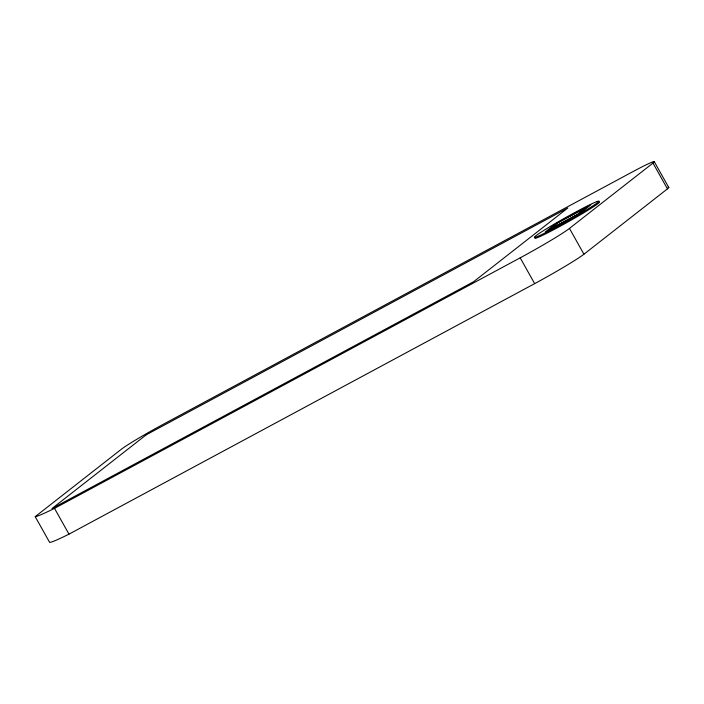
<?xml version="1.0" encoding="UTF-8"?>
<svg xmlns="http://www.w3.org/2000/svg" width="704" height="704" viewBox="0 0 704 704"><rect width="100%" height="100%" fill="white"/><g stroke="black" fill="none" stroke-linecap="round" stroke-linejoin="round"><path stroke-width="1.06" d="M35.2 516.648L121.326 449.266A38.386 2.006 -29.3 0 1 163.187 424.336L632.394 171.917A35.658 1.866 -29.3 0 1 652.969 163.082L667.445 188.874L583.933 254.214A46.402 2.429 -29.3 0 1 534.662 283.633L68.983 534.151A68.306 3.573 -29.3 0 1 49.676 542.441L35.2 516.648A68.306 3.573 -29.3 0 0 54.516 508.358L520.186 257.84A46.402 2.429 -29.3 0 0 569.457 228.422L652.969 163.082M654.21 161.559L668.8 187.563M569.457 228.422L583.933 254.214M520.186 257.84L534.662 283.633M54.516 508.358L68.983 534.151M668.034 187.431A35.658 1.866 -29.3 0 1 667.445 188.874M599.342 201.942A37.022 1.936 -29.3 0 1 566.315 222.86A37.022 1.936 -29.3 0 1 535.322 237.618M146.265 434.79L52.008 508.534L473.59 281.741L567.846 207.988L146.265 434.79M556.002 223.555L545.274 231.95L580.122 213.206L590.858 204.802L556.002 223.555M558.606 222.438L550.185 229.029L577.526 214.315L585.948 207.733L558.606 222.438M596.878 201.555L592.865 203.289A37.022 1.936 -29.3 0 0 539.95 232.927A37.022 1.936 -29.3 0 0 558.835 225.773A37.022 1.936 -29.3 0 0 598.831 201.027L596.878 201.555"/></g></svg>
